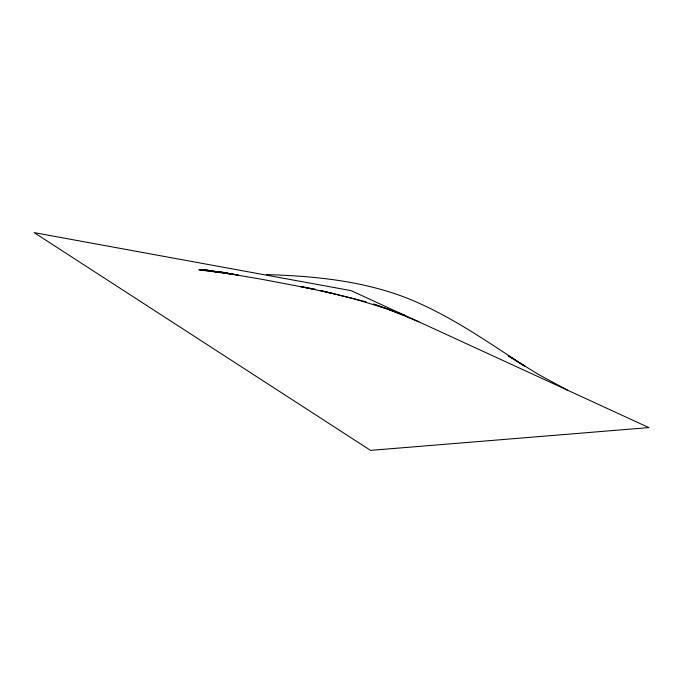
<?xml version="1.0" encoding="UTF-8"?>
<svg xmlns="http://www.w3.org/2000/svg" width="683" height="683" viewBox="0 0 683 683"><rect width="100%" height="100%" fill="white"/><g stroke="black" fill="none" stroke-linecap="round" stroke-linejoin="round"><path stroke-width="1.02" d="M266.515 274.6C312.814 275.992 359.719 280.457 403.44 296.738C447.399 313.574 486.074 340.834 525.201 366.464L508.229 355.758L538.528 374.48L567.641 390.241M223.213 272.338L214.838 271.757L224.092 272.645M226.15 272.841L228.207 273.038M223.947 272.5L198.907 269.794L238 274.993L202.868 269.503L238 274.993M222.47 272.585L261.589 279.245L315.384 289.447L300.571 286.544L334.568 293.903L365.986 301.809M334.568 293.903L320.02 290.446L353.674 298.71L387.432 308.921L405.232 315.546L373.481 304.055L387.432 308.921L418.764 321.77M648.85 427.592L370.545 450.379L34.15 232.621L351.096 290.642L648.85 427.592"/></g></svg>
